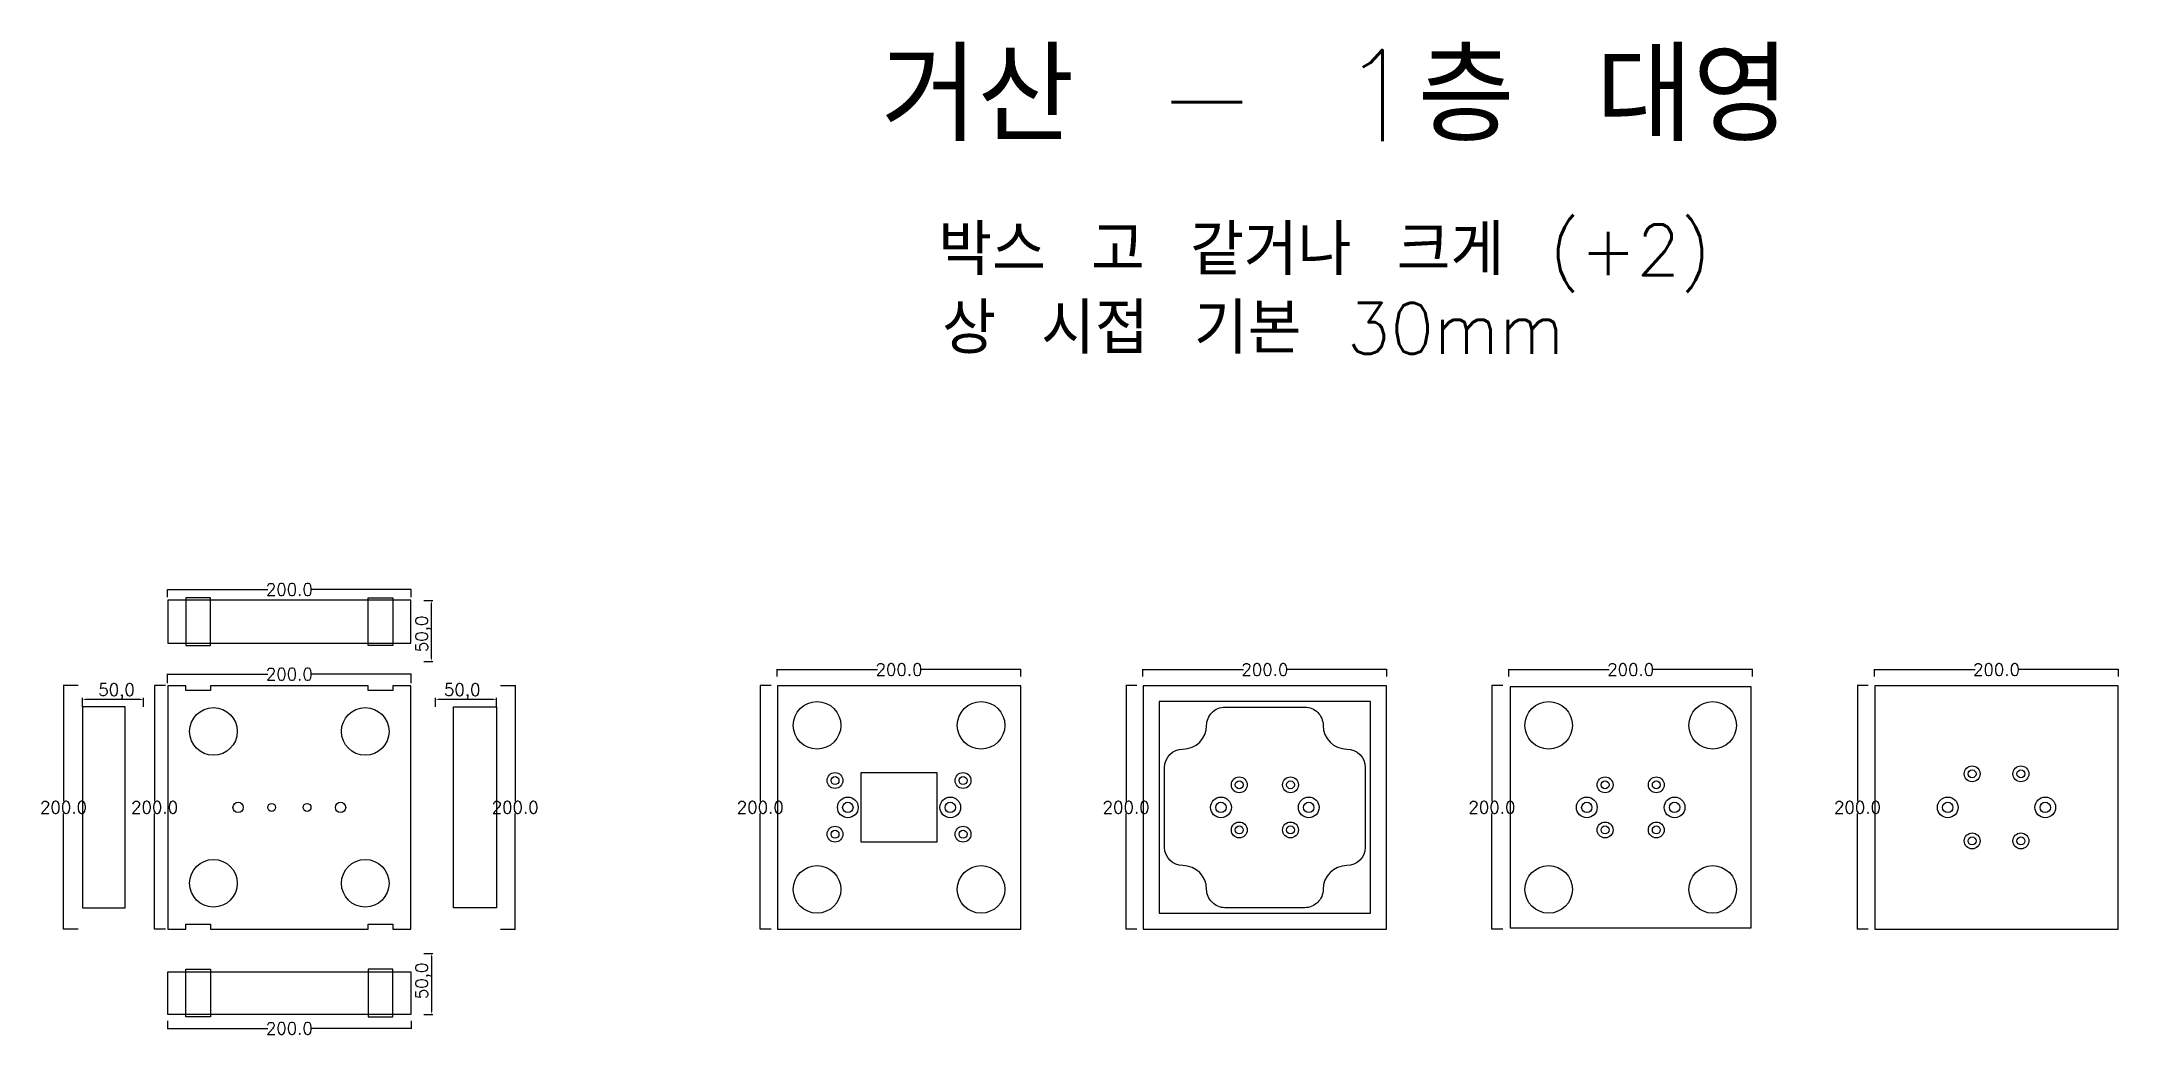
# Model space of a CAD drawing. Header units: millimetres. Extents: x 1357 to 3060, y 128 to 944.
import ezdxf

# ---------------------------------------------------------------- set-up
doc = ezdxf.new("R2010")
doc.units = ezdxf.units.MM
for name, color, linetype in [('TEXT', 7, 'Continuous'), ('볼트 구멍', 7, 'Continuous'), ('치구', 7, 'Continuous'), ('치수', 7, 'Continuous')]:
    doc.layers.add(name, color=color, linetype=linetype)
doc.styles.get("Standard").update_dxf_attribs({"font": 'txt.shx', "bigfont": 'whgtxt.shx'})
doc.dimstyles.new('ISO-25', dxfattribs={"dimtxt": 2.5, "dimasz": 2.5, "dimexe": 1.25, "dimexo": 0.625, "dimtad": 1, "dimtxsty": 'Standard', "dimcen": 2.5, "dimadec": 0, "dimazin": 0, "dimtfac": 1, "dimtmove": 0, "dimatfit": 3, "dimfxl": 0, "dimarcsym": 0})
doc.dimstyles.get("Standard").update_dxf_attribs({"dimtxt": 7, "dimasz": 0.18, "dimexe": 0.18, "dimexo": 0.0625, "dimgap": 0.09, "dimtad": 0, "dimtih": 1, "dimtoh": 1, "dimdec": 1, "dimzin": 0, "dimdsep": 46, "dimtxsty": 'Standard', "dimcen": 0.09, "dimadec": 0, "dimazin": 0, "dimtfac": 1, "dimtdec": 1, "dimtofl": 0, "dimtmove": 0, "dimatfit": 3, "dimfxl": 0, "dimtolj": 1, "dimtzin": 0, "dimarcsym": 0})

# ---------------------------------------------------------------- blocks, each defined once
blk = doc.blocks.new('*D1')
at = {"layer": 'Defpoints', "color": 0}
for p in [(1670.1, 485.7), (1677, 485.7), (1670.1, 435.7)]:
    blk.add_point(p, dxfattribs=at)
at = {"layer": '치수', "color": 0, "lineweight": -2}
for p, q in [((1670.7, 485.7), (1678.2, 485.7)), ((1677, 438.2), (1677, 483.2)), ((1670.7, 435.7), (1678.2, 435.7))]:
    blk.add_line(p, q, dxfattribs=at)
at = {"layer": '치수', "color": 0}
for points in [[(1676.6, 483.2), (1677.4, 483.2), (1677, 485.7)], [(1676.6, 438.2), (1677.4, 438.2), (1677, 435.7)]]:
    blk.add_solid(points, dxfattribs=at)
at = {"layer": '치수', "color": 0, "insert": (1670.5, 458.2), "char_height": 10, "attachment_point": 5, "rotation": 90}
blk.add_mtext('50,0', dxfattribs=at)
blk = doc.blocks.new('*D2')
at = {"layer": 'Defpoints', "color": 0}
for p in [(1387.3, 416), (1375.2, 216), (1387.3, 216)]:
    blk.add_point(p, dxfattribs=at)
at = {"layer": '치수', "color": 0, "lineweight": -2}
for p, q in [((1387.2, 416), (1375, 416)), ((1375.2, 415.8), (1375.2, 321.1)), ((1375.2, 216.2), (1375.2, 310.9)), ((1387.2, 216), (1375, 216))]:
    blk.add_line(p, q, dxfattribs=at)
at = {"layer": '치수', "color": 0}
for points in [[(1375.2, 415.8), (1375.2, 415.8), (1375.2, 416)], [(1375.2, 216.2), (1375.2, 216.2), (1375.2, 216)]]:
    blk.add_solid(points, dxfattribs=at)
at = {"layer": '치수', "color": 0, "insert": (1375.2, 316), "char_height": 10, "attachment_point": 5}
blk.add_mtext('\\A1;200.0', dxfattribs=at)
blk = doc.blocks.new('*D3')
at = {"layer": 'Defpoints', "color": 0}
for p in [(2760.4, 429), (2560.4, 423.1), (2760.4, 423.1)]:
    blk.add_point(p, dxfattribs=at)
at = {"layer": '치수', "color": 0, "lineweight": -2}
for p, q in [((2560.4, 423.2), (2560.4, 429.2)), ((2560.6, 429), (2642.8, 429)), ((2760.2, 429), (2678, 429)), ((2760.4, 423.2), (2760.4, 429.2))]:
    blk.add_line(p, q, dxfattribs=at)
at = {"layer": '치수', "color": 0}
for points in [[(2560.6, 429), (2560.6, 428.9), (2560.4, 429)], [(2760.2, 429), (2760.2, 428.9), (2760.4, 429)]]:
    blk.add_solid(points, dxfattribs=at)
at = {"layer": '치수', "color": 0, "insert": (2660.4, 429), "char_height": 10, "attachment_point": 5}
blk.add_mtext('\\A1;200.0', dxfattribs=at)
blk = doc.blocks.new('*D4')
at = {"layer": 'Defpoints', "color": 0}
for p in [(2160.4, 429), (1960.4, 423.1), (2160.4, 423.1)]:
    blk.add_point(p, dxfattribs=at)
at = {"layer": '치수', "color": 0, "lineweight": -2}
for p, q in [((1960.4, 423.2), (1960.4, 429.2)), ((1960.6, 429), (2042.8, 429)), ((2160.2, 429), (2078, 429)), ((2160.4, 423.2), (2160.4, 429.2))]:
    blk.add_line(p, q, dxfattribs=at)
at = {"layer": '치수', "color": 0}
for points in [[(1960.6, 429), (1960.6, 428.9), (1960.4, 429)], [(2160.2, 429), (2160.2, 428.9), (2160.4, 429)]]:
    blk.add_solid(points, dxfattribs=at)
at = {"layer": '치수', "color": 0, "insert": (2060.4, 429), "char_height": 10, "attachment_point": 5}
blk.add_mtext('\\A1;200.0', dxfattribs=at)
blk = doc.blocks.new('*D5')
at = {"layer": 'Defpoints', "color": 0}
for p in [(1680.2, 397.8), (1730.2, 404.6), (1730.2, 397.8)]:
    blk.add_point(p, dxfattribs=at)
at = {"layer": '치수', "color": 0, "lineweight": -2}
for p, q in [((1680.2, 398.4), (1680.2, 405.8)), ((1682.7, 404.6), (1727.7, 404.6)), ((1730.2, 398.4), (1730.2, 405.8))]:
    blk.add_line(p, q, dxfattribs=at)
at = {"layer": '치수', "color": 0}
for points in [[(1682.7, 405), (1682.7, 404.1), (1680.2, 404.6)], [(1727.7, 405), (1727.7, 404.1), (1730.2, 404.6)]]:
    blk.add_solid(points, dxfattribs=at)
at = {"layer": '치수', "color": 0, "insert": (1702.2, 411), "char_height": 10, "attachment_point": 5}
blk.add_mtext('50,0', dxfattribs=at)
blk = doc.blocks.new('*D6')
at = {"layer": 'Defpoints', "color": 0}
for p in [(1460.4, 417.8), (1660.4, 425.2), (1660.4, 417.8)]:
    blk.add_point(p, dxfattribs=at)
at = {"layer": '치수', "color": 0, "lineweight": -2}
for p, q in [((1460.4, 417.9), (1460.4, 425.4)), ((1460.6, 425.2), (1542.8, 425.2)), ((1660.2, 425.2), (1578, 425.2)), ((1660.4, 417.9), (1660.4, 425.4))]:
    blk.add_line(p, q, dxfattribs=at)
at = {"layer": '치수', "color": 0}
for points in [[(1460.6, 425.2), (1460.6, 425.2), (1460.4, 425.2)], [(1660.2, 425.2), (1660.2, 425.2), (1660.4, 425.2)]]:
    blk.add_solid(points, dxfattribs=at)
at = {"layer": '치수', "color": 0, "insert": (1560.4, 425.2), "char_height": 10, "attachment_point": 5}
blk.add_mtext('\\A1;200.0', dxfattribs=at)
blk = doc.blocks.new('*D7')
at = {"layer": 'Defpoints', "color": 0}
for p in [(1390.7, 404.5), (1390.7, 397.8), (1440.7, 397.7)]:
    blk.add_point(p, dxfattribs=at)
at = {"layer": '치수', "color": 0, "lineweight": -2}
for p, q in [((1390.7, 398.4), (1390.7, 405.7)), ((1438.2, 404.5), (1393.2, 404.5)), ((1440.7, 398.3), (1440.7, 405.7))]:
    blk.add_line(p, q, dxfattribs=at)
at = {"layer": '치수', "color": 0}
for points in [[(1393.2, 404.9), (1393.2, 404), (1390.7, 404.5)], [(1438.2, 404.9), (1438.2, 404), (1440.7, 404.5)]]:
    blk.add_solid(points, dxfattribs=at)
at = {"layer": '치수', "color": 0, "insert": (1418.7, 410.9), "char_height": 10, "attachment_point": 5}
blk.add_mtext('50,0', dxfattribs=at)
blk = doc.blocks.new('*D8')
at = {"layer": 'Defpoints', "color": 0}
for p in [(1460.4, 141.1), (1660.4, 141.1), (1660.4, 134.7)]:
    blk.add_point(p, dxfattribs=at)
at = {"layer": '치수', "color": 0, "lineweight": -2}
for p, q in [((1460.4, 141.1), (1460.4, 134.5)), ((1660.4, 141.1), (1660.4, 134.5)), ((1460.6, 134.7), (1542.8, 134.7)), ((1660.2, 134.7), (1578, 134.7))]:
    blk.add_line(p, q, dxfattribs=at)
at = {"layer": '치수', "color": 0}
for points in [[(1460.6, 134.8), (1460.6, 134.7), (1460.4, 134.7)], [(1660.2, 134.8), (1660.2, 134.7), (1660.4, 134.7)]]:
    blk.add_solid(points, dxfattribs=at)
at = {"layer": '치수', "color": 0, "insert": (1560.4, 134.7), "char_height": 10, "attachment_point": 5}
blk.add_mtext('\\A1;200.0', dxfattribs=at)
blk = doc.blocks.new('*D9')
at = {"layer": 'Defpoints', "color": 0}
for p in [(1670.1, 196.2), (1670.1, 146.2), (1677, 146.2)]:
    blk.add_point(p, dxfattribs=at)
at = {"layer": '치수', "color": 0, "lineweight": -2}
for p, q in [((1670.7, 196.2), (1678.2, 196.2)), ((1677, 193.7), (1677, 148.7)), ((1670.7, 146.2), (1678.2, 146.2))]:
    blk.add_line(p, q, dxfattribs=at)
at = {"layer": '치수', "color": 0}
for points in [[(1676.6, 193.7), (1677.4, 193.7), (1677, 196.2)], [(1676.6, 148.7), (1677.4, 148.7), (1677, 146.2)]]:
    blk.add_solid(points, dxfattribs=at)
at = {"layer": '치수', "color": 0, "insert": (1670.5, 173.7), "char_height": 10, "attachment_point": 5, "rotation": 90}
blk.add_mtext('50,0', dxfattribs=at)
blk = doc.blocks.new('*D10')
at = {"layer": 'Defpoints', "color": 0}
for p in [(1459, 416), (1449.9, 216), (1459, 216)]:
    blk.add_point(p, dxfattribs=at)
at = {"layer": '치수', "color": 0, "lineweight": -2}
for p, q in [((1458.9, 416), (1449.7, 416)), ((1449.9, 415.8), (1449.9, 321.1)), ((1449.9, 216.2), (1449.9, 310.9)), ((1458.9, 216), (1449.7, 216))]:
    blk.add_line(p, q, dxfattribs=at)
at = {"layer": '치수', "color": 0}
for points in [[(1449.9, 415.8), (1449.9, 415.8), (1449.9, 416)], [(1449.9, 216.2), (1449.9, 216.2), (1449.9, 216)]]:
    blk.add_solid(points, dxfattribs=at)
at = {"layer": '치수', "color": 0, "insert": (1449.9, 316), "char_height": 10, "attachment_point": 5}
blk.add_mtext('\\A1;200.0', dxfattribs=at)
blk = doc.blocks.new('*D11')
at = {"layer": 'Defpoints', "color": 0}
for p in [(1733.6, 416), (1733.6, 216), (1745.6, 216)]:
    blk.add_point(p, dxfattribs=at)
at = {"layer": '치수', "color": 0, "lineweight": -2}
for p, q in [((1733.6, 416), (1745.8, 416)), ((1745.6, 415.8), (1745.6, 321.1)), ((1745.6, 216.2), (1745.6, 310.9)), ((1733.6, 216), (1745.8, 216))]:
    blk.add_line(p, q, dxfattribs=at)
at = {"layer": '치수', "color": 0}
for points in [[(1745.6, 415.8), (1745.7, 415.8), (1745.6, 416)], [(1745.6, 216.2), (1745.7, 216.2), (1745.6, 216)]]:
    blk.add_solid(points, dxfattribs=at)
at = {"layer": '치수', "color": 0, "insert": (1745.6, 316), "char_height": 10, "attachment_point": 5}
blk.add_mtext('\\A1;200.0', dxfattribs=at)
blk = doc.blocks.new('*D12')
at = {"layer": 'Defpoints', "color": 0}
for p in [(1955.5, 416), (1946.6, 216), (1955.5, 216)]:
    blk.add_point(p, dxfattribs=at)
at = {"layer": '치수', "color": 0, "lineweight": -2}
for p, q in [((1955.5, 416), (1946.4, 416)), ((1946.6, 415.8), (1946.6, 321.1)), ((1946.6, 216.2), (1946.6, 310.9)), ((1955.5, 216), (1946.4, 216))]:
    blk.add_line(p, q, dxfattribs=at)
at = {"layer": '치수', "color": 0}
for points in [[(1946.6, 415.8), (1946.6, 415.8), (1946.6, 416)], [(1946.6, 216.2), (1946.6, 216.2), (1946.6, 216)]]:
    blk.add_solid(points, dxfattribs=at)
at = {"layer": '치수', "color": 0, "insert": (1946.6, 316), "char_height": 10, "attachment_point": 5}
blk.add_mtext('\\A1;200.0', dxfattribs=at)
blk = doc.blocks.new('*D13')
at = {"layer": 'Defpoints', "color": 0}
for p in [(2460.4, 429), (2260.4, 423.1), (2460.4, 423.1)]:
    blk.add_point(p, dxfattribs=at)
at = {"layer": '치수', "color": 0, "lineweight": -2}
for p, q in [((2260.4, 423.2), (2260.4, 429.2)), ((2260.6, 429), (2342.8, 429)), ((2460.2, 429), (2378, 429)), ((2460.4, 423.2), (2460.4, 429.2))]:
    blk.add_line(p, q, dxfattribs=at)
at = {"layer": '치수', "color": 0}
for points in [[(2260.6, 429), (2260.6, 428.9), (2260.4, 429)], [(2460.2, 429), (2460.2, 428.9), (2460.4, 429)]]:
    blk.add_solid(points, dxfattribs=at)
at = {"layer": '치수', "color": 0, "insert": (2360.4, 429), "char_height": 10, "attachment_point": 5}
blk.add_mtext('\\A1;200.0', dxfattribs=at)
blk = doc.blocks.new('*D14')
at = {"layer": 'Defpoints', "color": 0}
for p in [(2255.5, 416), (2246.6, 216), (2255.5, 216)]:
    blk.add_point(p, dxfattribs=at)
at = {"layer": '치수', "color": 0, "lineweight": -2}
for p, q in [((2255.5, 416), (2246.4, 416)), ((2246.6, 415.8), (2246.6, 321.1)), ((2246.6, 216.2), (2246.6, 310.9)), ((2255.5, 216), (2246.4, 216))]:
    blk.add_line(p, q, dxfattribs=at)
at = {"layer": '치수', "color": 0}
for points in [[(2246.6, 415.8), (2246.6, 415.8), (2246.6, 416)], [(2246.6, 216.2), (2246.6, 216.2), (2246.6, 216)]]:
    blk.add_solid(points, dxfattribs=at)
at = {"layer": '치수', "color": 0, "insert": (2246.6, 316), "char_height": 10, "attachment_point": 5}
blk.add_mtext('\\A1;200.0', dxfattribs=at)
blk = doc.blocks.new('*D15')
at = {"layer": 'Defpoints', "color": 0}
for p in [(2555.5, 416), (2546.6, 216), (2555.5, 216)]:
    blk.add_point(p, dxfattribs=at)
at = {"layer": '치수', "color": 0, "lineweight": -2}
for p, q in [((2555.5, 416), (2546.4, 416)), ((2546.6, 415.8), (2546.6, 321.1)), ((2546.6, 216.2), (2546.6, 310.9)), ((2555.5, 216), (2546.4, 216))]:
    blk.add_line(p, q, dxfattribs=at)
at = {"layer": '치수', "color": 0}
for points in [[(2546.6, 415.8), (2546.6, 415.8), (2546.6, 416)], [(2546.6, 216.2), (2546.6, 216.2), (2546.6, 216)]]:
    blk.add_solid(points, dxfattribs=at)
at = {"layer": '치수', "color": 0, "insert": (2546.6, 316), "char_height": 10, "attachment_point": 5}
blk.add_mtext('\\A1;200.0', dxfattribs=at)
blk = doc.blocks.new('*D16')
at = {"layer": 'Defpoints', "color": 0}
for p in [(3060.4, 429), (2860.4, 423.1), (3060.4, 423.1)]:
    blk.add_point(p, dxfattribs=at)
at = {"layer": '치수', "color": 0, "lineweight": -2}
for p, q in [((2860.4, 423.2), (2860.4, 429.2)), ((2860.6, 429), (2942.8, 429)), ((3060.2, 429), (2978, 429)), ((3060.4, 423.2), (3060.4, 429.2))]:
    blk.add_line(p, q, dxfattribs=at)
at = {"layer": '치수', "color": 0}
for points in [[(2860.6, 429), (2860.6, 428.9), (2860.4, 429)], [(3060.2, 429), (3060.2, 428.9), (3060.4, 429)]]:
    blk.add_solid(points, dxfattribs=at)
at = {"layer": '치수', "color": 0, "insert": (2960.4, 429), "char_height": 10, "attachment_point": 5}
blk.add_mtext('\\A1;200.0', dxfattribs=at)
blk = doc.blocks.new('*D17')
at = {"layer": 'Defpoints', "color": 0}
for p in [(2855.3, 416), (2846.4, 216), (2855.3, 216)]:
    blk.add_point(p, dxfattribs=at)
at = {"layer": '치수', "color": 0, "lineweight": -2}
for p, q in [((2855.2, 416), (2846.2, 416)), ((2846.4, 415.8), (2846.4, 321.1)), ((2846.4, 216.2), (2846.4, 310.9)), ((2855.2, 216), (2846.2, 216))]:
    blk.add_line(p, q, dxfattribs=at)
at = {"layer": '치수', "color": 0}
for points in [[(2846.3, 415.8), (2846.4, 415.8), (2846.4, 416)], [(2846.3, 216.2), (2846.4, 216.2), (2846.4, 216)]]:
    blk.add_solid(points, dxfattribs=at)
at = {"layer": '치수', "color": 0, "insert": (2846.4, 316), "char_height": 10, "attachment_point": 5}
blk.add_mtext('\\A1;200.0', dxfattribs=at)
blk = doc.blocks.new('*D18')
at = {"layer": 'Defpoints', "color": 0}
for p in [(1660.4, 494.6), (1460.4, 488.2), (1660.4, 488.2)]:
    blk.add_point(p, dxfattribs=at)
at = {"layer": '치수', "color": 0, "lineweight": -2}
for p, q in [((1460.4, 488.2), (1460.4, 494.7)), ((1460.6, 494.6), (1542.8, 494.6)), ((1660.2, 494.6), (1578, 494.6)), ((1660.4, 488.2), (1660.4, 494.7))]:
    blk.add_line(p, q, dxfattribs=at)
at = {"layer": '치수', "color": 0}
for points in [[(1460.6, 494.6), (1460.6, 494.5), (1460.4, 494.6)], [(1660.2, 494.6), (1660.2, 494.5), (1660.4, 494.6)]]:
    blk.add_solid(points, dxfattribs=at)
at = {"layer": '치수', "color": 0, "insert": (1560.4, 494.6), "char_height": 10, "attachment_point": 5}
blk.add_mtext('\\A1;200.0', dxfattribs=at)

msp = doc.modelspace()

# ---------------------------------------------------------------- linework, layer by layer
at = {"layer": '볼트 구멍', "color": 3}
msp.add_lwpolyline([(2029.41, 344.48), (2091.41, 344.48), (2091.41, 287.48), (2029.41, 287.48)], close=True, dxfattribs=at)
at = {"layer": '볼트 구멍', "color": 6}
for centre, radius in [((2007.91, 337.98), 6.5), ((2112.91, 337.98), 6.5), ((2339.41, 334.48), 6.5), ((2381.41, 334.48), 6.5), ((2639.41, 334.48), 6.5), ((2681.41, 334.48), 6.5), ((2940.41, 343.48), 6.5), ((2980.41, 343.48), 6.5), ((2018.41, 315.98), 8.5), ((2102.41, 315.98), 8.5), ((2324.41, 315.98), 8.5), ((2396.41, 315.98), 8.5), ((2624.41, 315.98), 8.5), ((2696.41, 315.98), 8.5), ((2920.41, 315.98), 8.5), ((3000.41, 315.98), 8.5), ((2007.91, 293.98), 6.5), ((2112.91, 293.98), 6.5), ((2339.41, 297.48), 6.5), ((2381.41, 297.48), 6.5), ((2639.41, 297.48), 6.5), ((2681.41, 297.48), 6.5), ((2940.41, 288.48), 6.5), ((2980.41, 288.48), 6.5)]:
    msp.add_circle(centre, radius, dxfattribs=at)
at = {"layer": '볼트 구멍', "color": 3}
for centre, radius in [((2007.91, 337.98), 3.25), ((2112.91, 337.98), 3.25), ((2940.41, 343.48), 3.25), ((2980.41, 343.48), 3.25), ((2339.41, 334.48), 3.25), ((2381.41, 334.48), 3.25), ((2639.41, 334.48), 3.25), ((2681.41, 334.48), 3.25), ((1518.41, 315.98), 4.25), ((1545.91, 315.98), 3.25), ((1574.91, 315.98), 3.25), ((1602.41, 315.98), 4.25), ((2018.41, 315.98), 4.25), ((2102.41, 315.98), 4.25), ((2324.41, 315.98), 4.25), ((2396.41, 315.98), 4.25), ((2624.41, 315.98), 4.25), ((2696.41, 315.98), 4.25), ((2920.41, 315.98), 4.25), ((3000.41, 315.98), 4.25), ((2007.91, 293.98), 3.25), ((2112.91, 293.98), 3.25), ((2339.41, 297.48), 3.25), ((2381.41, 297.48), 3.25), ((2639.41, 297.48), 3.25), ((2681.41, 297.48), 3.25), ((2940.41, 288.48), 3.25), ((2980.41, 288.48), 3.25)]:
    msp.add_circle(centre, radius, dxfattribs=at)
at = {"layer": '치구'}
for points in [[(1460.66, 450.73), (1660.16, 450.73), (1660.16, 485.73), (1460.66, 485.73)], [(1460.66, 216.23), (1475.66, 216.23), (1475.66, 220.23), (1495.66, 220.23), (1495.66, 216.23), (1625.16, 216.23), (1625.16, 220.23), (1645.16, 220.23), (1645.16, 216.23), (1660.16, 216.23), (1660.16, 415.73), (1645.16, 415.73), (1645.16, 411.73), (1625.16, 411.73), (1625.16, 415.73), (1495.66, 415.73), (1495.66, 411.73), (1475.66, 411.73), (1475.66, 415.73), (1460.66, 415.73)], [(1960.66, 415.73), (1960.66, 216.23), (2160.16, 216.23), (2160.16, 415.73)], [(2260.66, 415.73), (2260.66, 216.23), (2460.16, 216.23), (2460.16, 415.73)], [(2561.66, 414.73), (2561.66, 217.23), (2759.16, 217.23), (2759.16, 414.73)], [(2860.66, 415.73), (2860.66, 216.23), (3060.16, 216.23), (3060.16, 415.73)], [(1425.66, 398.33), (1390.66, 398.33), (1390.66, 233.63), (1425.66, 233.63)], [(1695.16, 398.33), (1730.16, 398.33), (1730.16, 233.63), (1695.16, 233.63)], [(2273.66, 402.73), (2273.66, 229.23), (2447.16, 229.23), (2447.16, 402.73)], [(1460.66, 181.23), (1660.16, 181.23), (1660.16, 146.23), (1460.66, 146.23)]]:
    msp.add_lwpolyline(points, close=True, dxfattribs=at)
at = {"layer": '치구', "color": 1}
for points in [[(1475.66, 448.73), (1495.66, 448.73), (1495.66, 487.73), (1475.66, 487.73)], [(1645.16, 448.73), (1625.16, 448.73), (1625.16, 487.73), (1645.16, 487.73)], [(1475.66, 183.23), (1495.66, 183.23), (1495.66, 144.23), (1475.66, 144.23)], [(1645.16, 183.23), (1625.16, 183.23), (1625.16, 144.23), (1645.16, 144.23)]]:
    msp.add_lwpolyline(points, close=True, dxfattribs=at)
at = {"layer": '치구'}
msp.add_lwpolyline([(2327.66, 398.23), (2393.16, 398.23, -0.4142136), (2408.16, 383.23, 0.4142135), (2427.66, 363.73, -0.4142134), (2442.66, 348.73), (2442.66, 283.23, -0.4142134), (2427.66, 268.23, 0.4142135), (2408.16, 248.73, -0.4142136), (2393.16, 233.73), (2327.66, 233.73, -0.4142136), (2312.66, 248.73, 0.4142135), (2293.16, 268.23, -0.4142134), (2278.16, 283.23), (2278.16, 348.73, -0.4142134), (2293.16, 363.73, 0.4142135), (2312.66, 383.23, -0.4142136)], format="xyb", close=True, dxfattribs=at)
for centre in [(1498.16, 378.23), (1622.66, 378.23), (1993.16, 383.23), (2127.66, 383.23), (2593.16, 383.23), (2727.66, 383.23), (1498.16, 253.73), (1622.66, 253.73), (1993.16, 248.73), (2127.66, 248.73), (2593.16, 248.73), (2727.66, 248.73)]:
    msp.add_circle(centre, 19.5, dxfattribs=at)

# ---------------------------------------------------------------- texts
at = {"layer": 'TEXT', "color": 3}
msp.add_text('거산 - 1층 대영', height=75, dxfattribs=at).set_placement((2045.43, 862.06))
at = {"layer": 'TEXT', "color": 1}
for s, p in [('박스 고 같거나 크게 (+2)', (2092.6, 752.27)), ('상 시접 기본 30mm', (2095.74, 687.87))]:
    msp.add_text(s, height=41.6667, dxfattribs=at).set_placement(p)

# ---------------------------------------------------------------- dimensions: what is measured, and where the dimension line sits
at = {"layer": '치수', "color": 4}
for base, p1, p2, dimstyle, override, picture, middle in [((1660.41, 494.55), (1460.41, 488.16), (1660.41, 488.16), 'Standard', {"dimtxt": 10}, '*D18', (1560.41, 494.55)), ((1730.16, 404.56), (1680.16, 397.78), (1730.16, 397.78), 'ISO-25', {"dimtxt": 10, "dimdec": 1, "dimzin": 0, "dimtdec": 1}, '*D5', (1702.16, 404.56)), ((1660.41, 134.72), (1460.41, 141.12), (1660.41, 141.12), 'Standard', {"dimtxt": 10}, '*D8', (1560.41, 134.72))]:
    dim = msp.add_linear_dim(base=base, p1=p1, p2=p2, dimstyle=dimstyle, override=override, dxfattribs=at)
    dim.commit()
    dim.dimension.update_dxf_attribs({"geometry": picture, "text_midpoint": middle, "dimtype": 160})
for base, p1, p2, angle, picture, middle in [((1676.99, 485.73), (1670.09, 435.73), (1670.09, 485.73), 90, '*D1', (1676.99, 458.23)), ((1390.66, 404.46), (1440.66, 397.68), (1390.66, 397.78), 180, '*D7', (1418.66, 404.46)), ((1676.99, 146.23), (1670.09, 196.23), (1670.09, 146.23), 270, '*D9', (1676.99, 173.73))]:
    dim = msp.add_linear_dim(base=base, p1=p1, p2=p2, angle=angle, dimstyle='ISO-25', override={"dimtxt": 10, "dimdec": 1, "dimzin": 0, "dimtdec": 1}, dxfattribs=at)
    dim.commit()
    dim.dimension.update_dxf_attribs({"geometry": picture, "text_midpoint": middle, "dimtype": 160})
for base, p1, p2, picture, middle in [((1660.41, 425.2), (1460.41, 417.81), (1660.41, 417.81), '*D6', (1560.41, 425.2)), ((2160.41, 428.97), (1960.41, 423.09), (2160.41, 423.09), '*D4', (2060.41, 428.97)), ((2460.41, 428.97), (2260.41, 423.09), (2460.41, 423.09), '*D13', (2360.41, 428.97)), ((2760.41, 428.97), (2560.41, 423.09), (2760.41, 423.09), '*D3', (2660.41, 428.97)), ((3060.41, 428.97), (2860.41, 423.09), (3060.41, 423.09), '*D16', (2960.41, 428.97))]:
    dim = msp.add_linear_dim(base=base, p1=p1, p2=p2, dimstyle='Standard', override={"dimtxt": 10}, dxfattribs=at)
    dim.commit()
    dim.dimension.update_dxf_attribs({"geometry": picture, "text_midpoint": middle})
for base, p1, p2, picture, middle in [((1375.19, 215.98), (1387.26, 415.98), (1387.26, 215.98), '*D2', (1375.19, 315.98)), ((1449.88, 215.98), (1458.95, 415.98), (1458.95, 215.98), '*D10', (1449.88, 315.98)), ((1745.63, 215.98), (1733.56, 415.98), (1733.56, 215.98), '*D11', (1745.63, 315.98)), ((1946.62, 215.98), (1955.52, 415.98), (1955.52, 215.98), '*D12', (1946.62, 315.98)), ((2246.62, 215.98), (2255.52, 415.98), (2255.52, 215.98), '*D14', (2246.62, 315.98)), ((2546.62, 215.98), (2555.52, 415.98), (2555.52, 215.98), '*D15', (2546.62, 315.98)), ((2846.37, 215.98), (2855.27, 415.98), (2855.27, 215.98), '*D17', (2846.37, 315.98))]:
    dim = msp.add_linear_dim(base=base, p1=p1, p2=p2, angle=90, dimstyle='Standard', override={"dimtxt": 10}, dxfattribs=at)
    dim.commit()
    dim.dimension.update_dxf_attribs({"geometry": picture, "text_midpoint": middle})

doc.saveas('drawing.dxf')
